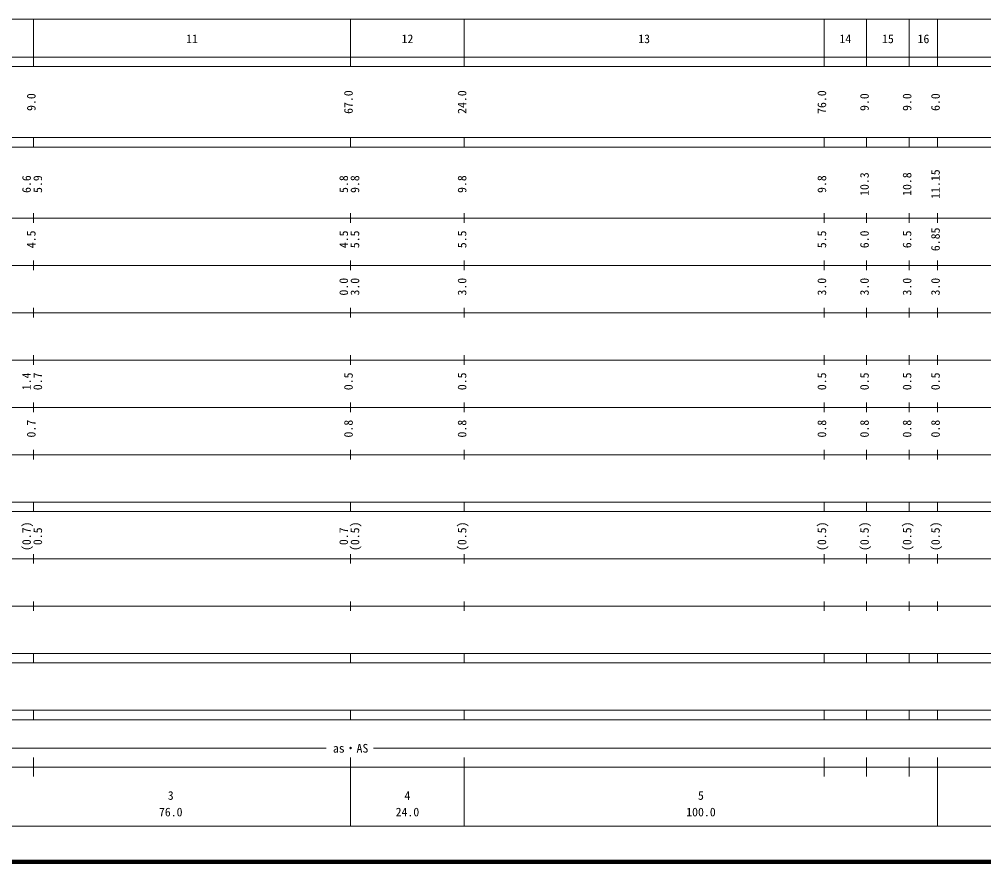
# Model space of a CAD drawing. Units: millimetres, scale not verified. Extents: x 40036 to 680617, y 20018 to 380345.
# Drawn here: x 274261 to 478163, y 20018 to 198180 of the extents above; entities that cross this region are included whole.
import ezdxf
from ezdxf.enums import TextEntityAlignment as Align

# ---------------------------------------------------------------- set-up
doc = ezdxf.new("R2010")
doc.units = ezdxf.units.MM
doc.header["$LTSCALE"] = 1000.91
doc.layers.add('M-BGD-HTXT', color=7, linetype='Continuous', lineweight=13)
doc.layers.add('M-TTL', color=2, linetype='Continuous', lineweight=140)
doc.styles.add('ＭＳ ゴシック', font='')
doc.styles.get('ＭＳ ゴシック').set_extended_font_data('MS Gothic')

msp = doc.modelspace()

# ---------------------------------------------------------------- linework, layer by layer
at = {"layer": 'M-BGD-HTXT'}
for p, q in [((68062, 198180), (579525, 198180)), ((277251, 188171), (277251, 198180)), ((344312, 188171), (344312, 198180)), ((368334, 188171), (368334, 198180)), ((444403, 188171), (444403, 198180)), ((453411, 188171), (453411, 198180)), ((462419, 188171), (462419, 198180)), ((468425, 188171), (468425, 198180)), ((40036, 190172), (579525, 190172)), ((40036, 188171), (579525, 188171)), ((40036, 173157), (579525, 173157)), ((277251, 171155), (277251, 173157)), ((344312, 171155), (344312, 173157)), ((368334, 171155), (368334, 173157)), ((444403, 171155), (444403, 173157)), ((453411, 171155), (453411, 173157)), ((462419, 171155), (462419, 173157)), ((468425, 171155), (468425, 173157)), ((40036, 171155), (579525, 171155)), ((277251, 155141), (277251, 157142)), ((344312, 155141), (344312, 157142)), ((368334, 155141), (368334, 157142)), ((444403, 155141), (444403, 157142)), ((453411, 155141), (453411, 157142)), ((462419, 155141), (462419, 157142)), ((468425, 155141), (468425, 157142)), ((40036, 156141), (579525, 156141)), ((277251, 145132), (277251, 147133)), ((344312, 145132), (344312, 147133)), ((368334, 145132), (368334, 147133)), ((444403, 145132), (444403, 147133)), ((453411, 145132), (453411, 147133)), ((462419, 145132), (462419, 147133)), ((468425, 145132), (468425, 147133)), ((46042, 146132), (579525, 146132)), ((277251, 135122), (277251, 137124)), ((344312, 135122), (344312, 137124)), ((368334, 135122), (368334, 137124)), ((444403, 135122), (444403, 137124)), ((453411, 135122), (453411, 137124)), ((462419, 135122), (462419, 137124)), ((468425, 135122), (468425, 137124)), ((52047, 136123), (579525, 136123)), ((277251, 125113), (277251, 127115)), ((344312, 125113), (344312, 127115)), ((368334, 125113), (368334, 127115)), ((444403, 125113), (444403, 127115)), ((453411, 125113), (453411, 127115)), ((462419, 125113), (462419, 127115)), ((468425, 125113), (468425, 127115)), ((46042, 126114), (579525, 126114)), ((277251, 115104), (277251, 117106)), ((344312, 115104), (344312, 117106)), ((368334, 115104), (368334, 117106)), ((444403, 115104), (444403, 117106)), ((453411, 115104), (453411, 117106)), ((462419, 115104), (462419, 117106)), ((468425, 115104), (468425, 117106)), ((52047, 116105), (579525, 116105)), ((46042, 106096), (579525, 106096)), ((277251, 105095), (277251, 107097)), ((344312, 105095), (344312, 107097)), ((368334, 105095), (368334, 107097)), ((444403, 105095), (444403, 107097)), ((453411, 105095), (453411, 107097)), ((462419, 105095), (462419, 107097)), ((468425, 105095), (468425, 107097)), ((40036, 96087), (579525, 96087)), ((277251, 94085), (277251, 96087)), ((344312, 94085), (344312, 96087)), ((368334, 94085), (368334, 96087)), ((444403, 94085), (444403, 96087)), ((453411, 94085), (453411, 96087)), ((462419, 94085), (462419, 96087)), ((468425, 94085), (468425, 96087)), ((40036, 94085), (579525, 94085)), ((49044, 84076), (579525, 84076)), ((277251, 83075), (277251, 85077)), ((344312, 83075), (344312, 85077)), ((368334, 83075), (368334, 85077)), ((444403, 83075), (444403, 85077)), ((453411, 83075), (453411, 85077)), ((462419, 83075), (462419, 85077)), ((468425, 83075), (468425, 85077)), ((40036, 74067), (579525, 74067)), ((277251, 73066), (277251, 75068)), ((344312, 73066), (344312, 75068)), ((368334, 73066), (368334, 75068)), ((444403, 73066), (444403, 75068)), ((453411, 73066), (453411, 75068)), ((462419, 73066), (462419, 75068)), ((468425, 73066), (468425, 75068)), ((40036, 64058), (579525, 64058)), ((277251, 62056), (277251, 64058)), ((344312, 62056), (344312, 64058)), ((368334, 62056), (368334, 64058)), ((444403, 62056), (444403, 64058)), ((453411, 62056), (453411, 64058)), ((462419, 62056), (462419, 64058)), ((468425, 62056), (468425, 64058)), ((40036, 62056), (579525, 62056)), ((40036, 52047), (579525, 52047)), ((277251, 50045), (277251, 52047)), ((344312, 50045), (344312, 52047)), ((368334, 50045), (368334, 52047)), ((444403, 50045), (444403, 52047)), ((453411, 50045), (453411, 52047)), ((462419, 50045), (462419, 52047)), ((468425, 50045), (468425, 52047)), ((40036, 50045), (579525, 50045)), ((71064, 44040), (339120, 44040)), ((349162, 44040), (561509, 44040)), ((277251, 38034), (277251, 42038)), ((344312, 27525), (344312, 42038)), ((368334, 27525), (368334, 42038)), ((444403, 38034), (444403, 42038)), ((453411, 38034), (453411, 42038)), ((462419, 38034), (462419, 42038)), ((468425, 27525), (468425, 42038)), ((40036, 40036), (579525, 40036)), ((68062, 27525), (579525, 27525))]:
    msp.add_line(p, q, dxfattribs=at)
at = {"layer": 'M-TTL'}
msp.add_line((40036, 20018), (680617, 20018), dxfattribs=at)

# ---------------------------------------------------------------- texts
at = {"layer": 'M-BGD-HTXT', "style": 'ＭＳ ゴシック'}
for s, p in [('11', (310782, 192580)), ('12', (356323, 192580)), ('13', (406368, 192580)), ('14', (448907, 192580)), ('15', (457915, 192580)), ('16', (465422, 192580)), ('as・AS', (344312, 42539)), ('3', (306278, 32553)), ('4', (356323, 32553)), ('5', (418379, 32553)), ('76.0', (306278, 29059)), ('24.0', (356323, 29059)), ('100.0', (418379, 29059))]:
    msp.add_text(s, height=1835, dxfattribs=at).set_placement(p, align=Align.BOTTOM_CENTER)
for s, p in [('9.0', (278252, 180664)), ('67.0', (345313, 180664)), ('24.0', (369335, 180664)), ('76.0', (445404, 180664)), ('9.0', (454412, 180664)), ('9.0', (463420, 180664)), ('6.0', (469425, 180664)), ('10.3', (454412, 163322)), ('10.8', (463420, 163322)), ('11.15', (469425, 163322)), ('6.6', (277251, 163322)), ('5.9', (279623, 163322)), ('5.8', (344312, 163322)), ('9.8', (346684, 163322)), ('9.8', (369335, 163322)), ('9.8', (445404, 163322)), ('4.5', (278252, 151637)), ('4.5', (344312, 151637)), ('5.5', (346684, 151637)), ('5.5', (369335, 151637)), ('5.5', (445404, 151637)), ('6.0', (454412, 151637)), ('6.5', (463420, 151637)), ('6.85', (469425, 151637)), ('0.0', (344312, 141628)), ('3.0', (346684, 141628)), ('3.0', (369335, 141628)), ('3.0', (445404, 141628)), ('3.0', (454412, 141628)), ('3.0', (463420, 141628)), ('3.0', (469425, 141628)), ('1.4', (277251, 121610)), ('0.7', (279623, 121610)), ('0.5', (345313, 121610)), ('0.5', (369335, 121610)), ('0.5', (445404, 121610)), ('0.5', (454412, 121610)), ('0.5', (463420, 121610)), ('0.5', (469425, 121610)), ('0.7', (278252, 111601)), ('0.8', (345313, 111601)), ('0.8', (369335, 111601)), ('0.8', (445404, 111601)), ('0.8', (454412, 111601)), ('0.8', (463420, 111601)), ('0.8', (469425, 111601)), ('(0.7)', (277251, 88845)), ('0.5', (279623, 88845)), ('0.7', (344312, 88845)), ('(0.5)', (346684, 88845)), ('(0.5)', (369335, 88845)), ('(0.5)', (445404, 88845)), ('(0.5)', (454412, 88845)), ('(0.5)', (463420, 88845)), ('(0.5)', (469425, 88845))]:
    msp.add_text(s, height=1835, rotation=90, dxfattribs=at).set_placement(p, align=Align.BOTTOM_CENTER)

doc.saveas('drawing.dxf')
